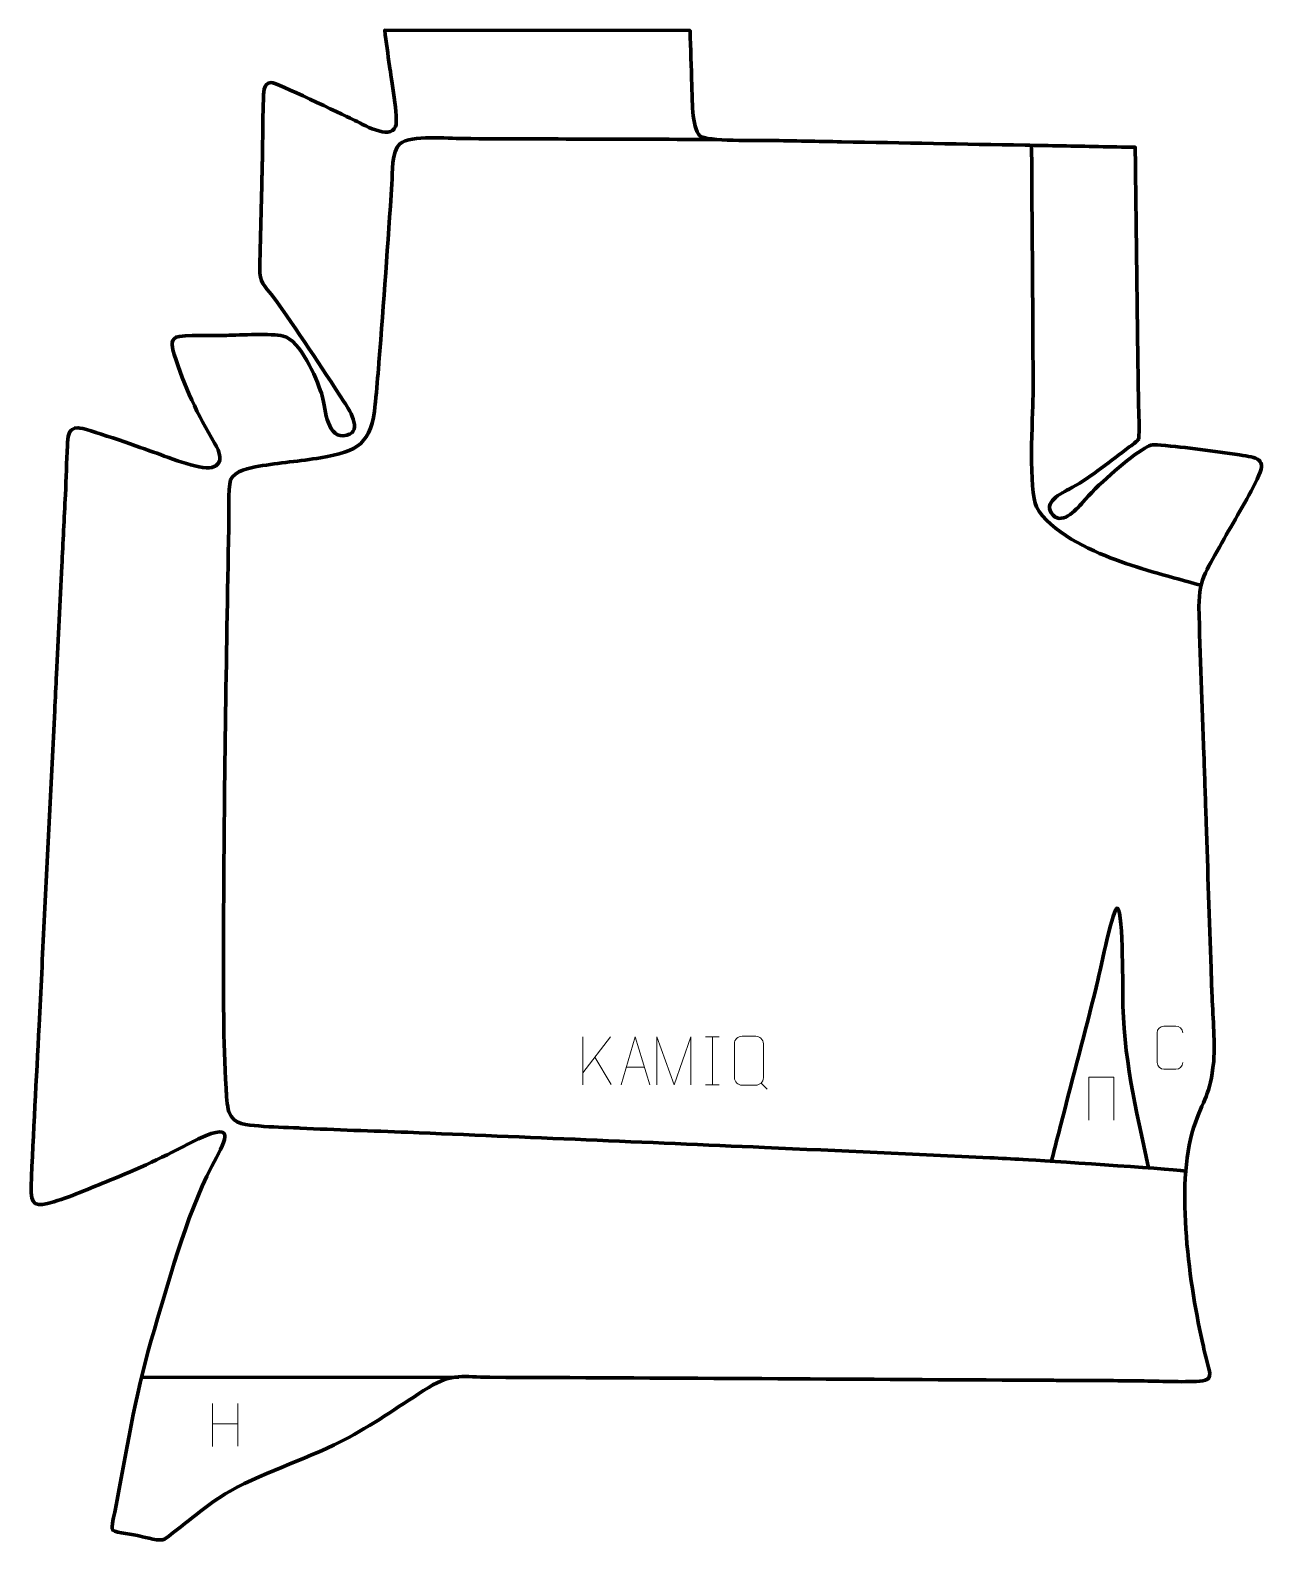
# Model space of a CAD drawing. Header units: millimetres. Extents: x 963 to 1607, y 93 to 879.
import ezdxf

# ---------------------------------------------------------------- set-up
doc = ezdxf.new("R2010")
doc.units = ezdxf.units.MM
doc.header["$MEASUREMENT"] = 0
doc.layers.add('layer 2', color=7, linetype='Continuous')
doc.layers.add('layer 3', color=7, linetype='Continuous')

msp = doc.modelspace()

# ---------------------------------------------------------------- linework, layer by layer
at = {"layer": 'layer 2', "color": 142, "lineweight": 158}
for points, knots in [([(1320.3057, 821.8638), (1276.2954, 822.0088), (1232.2849, 822.0881), (1188.2749, 822.2995), (1188.2749, 822.2995), (1180.3431, 822.3378), (1161.5614, 824.4482), (1155.5284, 819.6312), (1155.5284, 819.6312), (1151.0648, 815.5073), (1151.7288, 804.7799), (1151.3366, 798.8377), (1151.3366, 798.8377), (1149.2973, 767.9389), (1147.143, 737.0196), (1144.6368, 706.1554), (1144.6368, 706.1554), (1144.6368, 706.1554), (1144.5599, 705.2107), (1144.5599, 705.2107), (1144.5599, 705.2107), (1144.0172, 698.5784), (1143.4474, 691.9485), (1142.8341, 685.3224), (1142.8341, 685.3224), (1142.8341, 685.3224), (1142.7466, 684.3774), (1142.7466, 684.3774), (1142.7466, 684.3774), (1140.8057, 663.4871), (1133.8608, 659.8495), (1114.3228, 656.3639), (1114.3228, 656.3639), (1103.714, 654.5485), (1092.6255, 653.7936), (1082.18, 651.9598), (1082.18, 651.9598), (1077.5558, 651.148), (1069.5689, 649.6811), (1067.5138, 644.8535), (1067.5138, 644.8535), (1066.1295, 640.388), (1066.6125, 625.1599), (1066.5376, 619.5759), (1066.5376, 619.5759), (1065.273, 551.4552), (1064.1047, 483.3367), (1063.8751, 415.2032), (1063.8751, 415.2032), (1063.8618, 411.0643), (1063.8494, 406.9254), (1063.8375, 402.7865), (1063.8375, 402.7865), (1063.7669, 378.0509), (1063.669, 353.2666), (1065.1503, 328.567), (1065.1503, 328.567), (1065.3604, 325.2397), (1065.6873, 319.4042), (1066.6521, 316.2656), (1066.6521, 316.2656), (1068.9583, 309.5472), (1076.2, 309.4947), (1082.1972, 308.9516), (1082.1972, 308.9516), (1089.0488, 308.3311), (1095.9299, 308.2181), (1102.7983, 307.9141), (1102.7983, 307.9141), (1102.7983, 307.9141), (1103.623, 307.8776), (1103.623, 307.8776), (1103.623, 307.8776), (1122.3001, 306.866), (1141.009, 306.4129), (1159.6979, 305.6446), (1159.6979, 305.6446), (1221.479, 303.0837), (1283.2582, 300.4783), (1345.0323, 297.7518), (1345.0323, 297.7518), (1384.1044, 296.0239), (1423.1764, 294.3017), (1462.2418, 292.4265), (1462.2418, 292.4265), (1467.9791, 292.1507), (1473.7137, 291.8512), (1479.4485, 291.5246), (1479.4485, 291.5246), (1491.6877, 290.8183), (1552.1399, 286.8848), (1564.0775, 285.4928)], [0, 0, 0, 0, 0.04166667, 0.04166667, 0.04166667, 0.04166667, 0.08333333, 0.08333333, 0.08333333, 0.08333333, 0.125, 0.125, 0.125, 0.125, 0.16666667, 0.16666667, 0.16666667, 0.16666667, 0.20833333, 0.20833333, 0.20833333, 0.20833333, 0.25, 0.25, 0.25, 0.25, 0.29166667, 0.29166667, 0.29166667, 0.29166667, 0.33333333, 0.33333333, 0.33333333, 0.33333333, 0.375, 0.375, 0.375, 0.375, 0.41666667, 0.41666667, 0.41666667, 0.41666667, 0.45833333, 0.45833333, 0.45833333, 0.45833333, 0.5, 0.5, 0.5, 0.5, 0.54166667, 0.54166667, 0.54166667, 0.54166667, 0.58333333, 0.58333333, 0.58333333, 0.58333333, 0.625, 0.625, 0.625, 0.625, 0.66666667, 0.66666667, 0.66666667, 0.66666667, 0.70833333, 0.70833333, 0.70833333, 0.70833333, 0.75, 0.75, 0.75, 0.75, 0.79166667, 0.79166667, 0.79166667, 0.79166667, 0.83333333, 0.83333333, 0.83333333, 0.83333333, 0.875, 0.875, 0.875, 0.875, 0.91666667, 0.91666667, 0.91666667, 0.91666667, 1, 1, 1, 1]), ([(1483.9438, 818.8115), (1484.0625, 775.5177), (1484.7544, 732.1195), (1484.663, 688.8522), (1484.663, 688.8522), (1484.4656, 677.409), (1482.2048, 639.1005), (1486.5156, 630.8276), (1486.5156, 630.8276), (1493.2583, 617.8879), (1514.2011, 608.3524), (1527.3795, 603.423), (1527.3795, 603.423), (1542.016, 597.9923), (1556.795, 594.371), (1571.7425, 590.0932)], [0, 0, 0, 0, 0.2, 0.2, 0.2, 0.2, 0.4, 0.4, 0.4, 0.4, 0.6, 0.6, 0.6, 0.6, 1, 1, 1, 1]), ([(1544.7023, 287.1377), (1538.0655, 318.4678), (1531.4729, 344.6639), (1531.3207, 377.3009), (1531.3207, 377.3009), (1531.3051, 380.6656), (1531.4776, 425.6397), (1528.068, 422.0459), (1528.068, 422.0459), (1525.4849, 419.3233), (1519.2209, 388.0021), (1517.4689, 380.9338), (1517.4689, 380.9338), (1511.7422, 357.8308), (1505.5918, 334.8335), (1499.6691, 311.7801), (1499.6691, 311.7801), (1499.6691, 311.7801), (1499.4329, 310.8601), (1499.4329, 310.8601), (1499.4329, 310.8601), (1497.7715, 304.3845), (1496.1099, 297.9088), (1494.4484, 291.4332), (1494.4484, 291.4332), (1494.4484, 291.4332), (1494.211, 290.5081), (1494.211, 290.5081)], [0, 0, 0, 0, 0.125, 0.125, 0.125, 0.125, 0.25, 0.25, 0.25, 0.25, 0.375, 0.375, 0.375, 0.375, 0.5, 0.5, 0.5, 0.5, 0.625, 0.625, 0.625, 0.625, 0.75, 0.75, 0.75, 0.75, 1, 1, 1, 1])]:
    msp.add_open_spline(points, degree=3, knots=knots, dxfattribs=at)
at = {"layer": 'layer 2', "color": 142, "lineweight": 9}
for points in [[(1250.6218, 355.2783), (1250.6218, 355.2783), (1250.6218, 330.3257), (1250.6218, 330.3257)], [(1264.9974, 355.2783), (1264.9974, 355.2783), (1250.6218, 336.6393), (1250.6218, 336.6393)], [(1314.386, 355.2784), (1314.386, 355.2784), (1321.5539, 355.2784), (1321.5539, 355.2784)], [(1317.9699, 355.2784), (1317.9699, 355.2784), (1317.9699, 330.3258), (1317.9699, 330.3258)], [(1265.3227, 330.4214), (1265.3227, 330.4214), (1256.8526, 344.7345), (1256.8526, 344.7345)], [(1273.2238, 339.5748), (1273.2238, 339.5748), (1282.7192, 339.5748), (1282.7192, 339.5748)], [(1314.386, 330.3258), (1314.386, 330.3258), (1321.5539, 330.3258), (1321.5539, 330.3258)], [(1343.3158, 331.2549), (1343.3158, 331.2549), (1346.5258, 328.0481), (1346.5258, 328.0481)], [(1058.1602, 164.6882), (1058.1602, 164.6882), (1058.1602, 142.3388), (1058.1602, 142.3388)], [(1071.2754, 164.6882), (1071.2754, 164.6882), (1071.2754, 142.4964), (1071.2754, 142.4964)], [(1071.2579, 154.0463), (1071.2579, 154.0463), (1058.1602, 154.0463), (1058.1602, 154.0463)]]:
    msp.add_open_spline(points, degree=3, dxfattribs=at)
for points, knots in [([(1270.5013, 330.3258), (1270.5013, 330.3258), (1277.872, 355.2783), (1277.872, 355.2783), (1277.872, 355.2783), (1277.872, 355.2783), (1285.4417, 330.3258), (1285.4417, 330.3258)], [0, 0, 0, 0, 0.33333333, 0.33333333, 0.33333333, 0.33333333, 1, 1, 1, 1]), ([(1289.1285, 330.3236), (1289.1285, 330.3236), (1289.1285, 355.2805), (1289.1285, 355.2805), (1289.1285, 355.2805), (1289.1285, 355.2805), (1298.0533, 330.3236), (1298.0533, 330.3236), (1298.0533, 330.3236), (1298.0533, 330.3236), (1306.8128, 355.28), (1306.8128, 355.28), (1306.8128, 355.28), (1306.8128, 355.28), (1306.8128, 330.3236), (1306.8128, 330.3236)], [0, 0, 0, 0, 0.2, 0.2, 0.2, 0.2, 0.4, 0.4, 0.4, 0.4, 0.6, 0.6, 0.6, 0.6, 1, 1, 1, 1]), ([(1333.386, 355.5553), (1335.7538, 355.5553), (1338.1217, 355.5553), (1340.4896, 355.5553), (1340.4896, 355.5553), (1342.4713, 355.5915), (1344.4985, 354.0731), (1344.5256, 351.5916), (1344.5256, 351.5916), (1344.5253, 345.7411), (1344.5253, 339.8905), (1344.5256, 334.0393), (1344.5256, 334.0393), (1344.3834, 331.6741), (1342.676, 330.1679), (1340.4896, 330.1569), (1340.4896, 330.1569), (1338.1157, 330.1574), (1335.7419, 330.1574), (1333.3685, 330.1569), (1333.3685, 330.1569), (1331.4087, 330.0497), (1329.401, 331.9681), (1329.4125, 334.0217), (1329.4125, 334.0217), (1329.4128, 339.8955), (1329.4128, 345.769), (1329.4125, 351.6422), (1329.4125, 351.6422), (1329.4168, 353.8188), (1331.1949, 355.569), (1333.386, 355.5553)], [0, 0, 0, 0, 0.11111111, 0.11111111, 0.11111111, 0.11111111, 0.22222222, 0.22222222, 0.22222222, 0.22222222, 0.33333333, 0.33333333, 0.33333333, 0.33333333, 0.44444444, 0.44444444, 0.44444444, 0.44444444, 0.55555556, 0.55555556, 0.55555556, 0.55555556, 0.66666667, 0.66666667, 0.66666667, 0.66666667, 0.77777778, 0.77777778, 0.77777778, 0.77777778, 1, 1, 1, 1]), ([(1562.4719, 341.8963), (1562.3468, 339.8154), (1560.8446, 338.4902), (1558.921, 338.4805), (1558.921, 338.4805), (1556.8325, 338.4809), (1554.7439, 338.4809), (1552.6557, 338.4805), (1552.6557, 338.4805), (1550.9316, 338.3861), (1549.1653, 340.074), (1549.1753, 341.8807), (1549.1753, 341.8807), (1549.1757, 347.0486), (1549.1757, 352.2162), (1549.1753, 357.3834), (1549.1753, 357.3834), (1549.1791, 359.2984), (1550.7435, 360.8382), (1552.6713, 360.8261), (1552.6713, 360.8261), (1554.7543, 360.8261), (1556.8376, 360.8261), (1558.921, 360.8261), (1558.921, 360.8261), (1560.6645, 360.8579), (1562.4481, 359.5221), (1562.4719, 357.3388)], [0, 0, 0, 0, 0.125, 0.125, 0.125, 0.125, 0.25, 0.25, 0.25, 0.25, 0.375, 0.375, 0.375, 0.375, 0.5, 0.5, 0.5, 0.5, 0.625, 0.625, 0.625, 0.625, 0.75, 0.75, 0.75, 0.75, 1, 1, 1, 1]), ([(1526.7487, 312.0024), (1526.7487, 312.0024), (1526.7487, 334.3519), (1526.7487, 334.3519), (1526.7487, 334.3519), (1526.7487, 334.3519), (1513.6309, 334.3519), (1513.6309, 334.3519), (1513.6309, 334.3519), (1513.6309, 334.3519), (1513.6309, 312.0024), (1513.6309, 312.0024)], [0, 0, 0, 0, 0.25, 0.25, 0.25, 0.25, 0.5, 0.5, 0.5, 0.5, 1, 1, 1, 1])]:
    msp.add_open_spline(points, degree=3, knots=knots, dxfattribs=at)
at = {"layer": 'layer 2', "color": 142, "lineweight": 158}
msp.add_open_spline([(1186.2138, 178.4029), (1186.2138, 178.4029), (1020.7648, 178.2431), (1020.7648, 178.2431)], degree=3, dxfattribs=at)
at = {"layer": 'layer 3', "color": 242, "lineweight": 158}
msp.add_open_spline([(1538.0585, 176.4583), (1525.6913, 176.5267), (1513.3239, 176.595), (1500.9567, 176.6634), (1500.9567, 176.6634), (1500.9567, 176.6634), (1500.0054, 176.6687), (1500.0054, 176.6687), (1500.0054, 176.6687), (1495.883, 176.6914), (1491.7606, 176.7142), (1487.6382, 176.737), (1487.6382, 176.737), (1481.296, 176.7721), (1474.9538, 176.8071), (1468.6116, 176.8422), (1468.6116, 176.8422), (1379.8304, 177.3327), (1291.0358, 177.9346), (1202.2554, 178.263), (1202.2554, 178.263), (1188.6831, 178.3129), (1182.7896, 180.6753), (1170.4901, 172.9808), (1170.4901, 172.9808), (1156.4477, 164.1959), (1143.6422, 154.9674), (1128.9503, 147.0033), (1128.9503, 147.0033), (1108.6511, 136.1355), (1087.1536, 129.969), (1067.2056, 119.081), (1067.2056, 119.081), (1053.8757, 111.3732), (1045.2256, 102.7855), (1033.1618, 94.0388), (1033.1618, 94.0388), (1031.17, 92.75), (1022.9917, 95.1092), (1020.581, 95.6637), (1020.581, 95.6637), (1017.1693, 96.4483), (1008.2595, 97.3604), (1006.2396, 98.7824), (1006.2396, 98.7824), (1005.1217, 100.139), (1007.1253, 107.2032), (1007.4769, 108.9464), (1007.4769, 108.9464), (1013.3352, 139.0839), (1017.6396, 167.8604), (1026.2758, 197.5466), (1026.2758, 197.5466), (1035.0647, 226.9195), (1043.8558, 260.9401), (1057.7079, 288.0881), (1057.7079, 288.0881), (1064.109, 299.8152), (1071.8776, 312.1175), (1050.908, 302.2592), (1050.908, 302.2592), (1035.9312, 294.747), (1022.3489, 287.6043), (1006.6377, 281.4562), (1006.6377, 281.4562), (996.6053, 277.5884), (985.78, 272.5628), (975.6565, 269.5321), (975.6565, 269.5321), (966.1439, 266.7571), (963.3526, 267.4329), (963.7687, 277.4185), (963.7687, 277.4185), (964.9313, 305.3218), (966.5723, 333.3546), (967.9596, 361.2652), (967.9596, 361.2652), (968.8561, 379.3418), (969.7525, 397.4185), (970.6488, 415.4951), (970.6488, 415.4951), (972.4573, 451.9654), (974.2658, 488.4358), (976.0742, 524.9063), (976.0742, 524.9063), (976.3887, 531.2489), (976.7033, 537.5916), (977.0178, 543.9342), (977.0178, 543.9342), (977.9456, 562.6452), (978.8734, 581.3561), (979.8013, 600.0669), (979.8013, 600.0669), (980.4146, 612.4354), (981.0278, 624.8039), (981.6413, 637.1725), (981.6413, 637.1725), (982.06, 645.6135), (982.1992, 654.3297), (982.7065, 662.6809), (982.7065, 662.6809), (982.9651, 666.9398), (982.8629, 672.0326), (988.2208, 671.9596), (988.2208, 671.9596), (992.0749, 671.9071), (1019.9573, 661.8997), (1025.8885, 659.8519), (1025.8885, 659.8519), (1033.2296, 657.3283), (1051.3616, 649.8094), (1057.7167, 651.223), (1057.7167, 651.223), (1064.5489, 653.2804), (1061.7333, 659.7395), (1059.1677, 663.9902), (1059.1677, 663.9902), (1050.4438, 678.4441), (1043.3038, 693.9205), (1038.2286, 710.0414), (1038.2286, 710.0414), (1037.3339, 713.1658), (1035.7898, 717.2263), (1039.1321, 719.0728), (1039.1321, 719.0728), (1042.0548, 720.3134), (1060.7271, 719.9592), (1065.2999, 720.0087), (1065.2999, 720.0087), (1072.809, 720.1166), (1088.6063, 721.1797), (1094.8852, 719.6081), (1094.8852, 719.6081), (1103.8493, 717.3646), (1112.0549, 698.0564), (1114.7086, 689.8884), (1114.7086, 689.8884), (1116.7592, 683.4485), (1117.0077, 667.3014), (1126.0824, 667.8515), (1126.0824, 667.8515), (1137.0802, 668.5181), (1129.7937, 680.5428), (1126.619, 685.3177), (1126.619, 685.3177), (1114.3038, 703.8549), (1102.385, 722.6042), (1089.2252, 740.5682), (1089.2252, 740.5682), (1085.1178, 746.1156), (1082.4249, 747.5576), (1082.6307, 754.7056), (1082.6307, 754.7056), (1082.9872, 767.0907), (1083.3105, 779.4245), (1083.5916, 791.8121), (1083.5916, 791.8121), (1083.6644, 795.0006), (1083.7371, 798.1892), (1083.8099, 801.3778), (1083.8099, 801.3778), (1083.8827, 804.5663), (1083.9554, 807.7547), (1084.0282, 810.9433), (1084.0282, 810.9433), (1084.2629, 821.2233), (1084.1319, 831.9851), (1084.6134, 842.1595), (1084.6134, 842.1595), (1084.7724, 845.519), (1084.2689, 851.4041), (1088.6175, 851.4528), (1088.6175, 851.4528), (1091.2798, 851.4827), (1125.5515, 834.8464), (1131.0514, 832.2413), (1131.0514, 832.2413), (1135.8, 830.0021), (1150.4006, 821.2315), (1153.3062, 828.5232), (1153.3062, 828.5232), (1154.8716, 832.4515), (1150.9118, 854.3558), (1150.1329, 859.9623), (1150.1329, 859.9623), (1149.298, 866.1945), (1148.4631, 872.4267), (1147.6283, 878.659), (1147.6283, 878.659), (1147.6283, 878.659), (1306.3721, 878.4825), (1306.3721, 878.4825), (1306.3721, 878.4825), (1306.6993, 869.0097), (1306.9349, 859.5345), (1307.2979, 850.063), (1307.2979, 850.063), (1307.5404, 843.7344), (1307.0636, 827.9125), (1311.4845, 823.783), (1311.4845, 823.783), (1314.6946, 820.7846), (1342.038, 821.3931), (1347.9674, 821.3478), (1347.9674, 821.3478), (1360.3675, 821.1165), (1372.7676, 820.8852), (1385.1677, 820.6539), (1385.1677, 820.6539), (1416.9628, 820.0609), (1448.758, 819.4678), (1480.553, 818.8748), (1480.553, 818.8748), (1486.9121, 818.7561), (1493.2711, 818.6375), (1499.6302, 818.5189), (1499.6302, 818.5189), (1505.9891, 818.4003), (1512.3482, 818.2817), (1518.7072, 818.1631), (1518.7072, 818.1631), (1525.0663, 818.0444), (1531.4252, 817.9258), (1537.7843, 817.8073), (1537.7843, 817.8073), (1537.7843, 817.8073), (1537.7962, 816.857), (1537.7962, 816.857), (1537.7962, 816.857), (1537.8793, 810.205), (1537.9625, 803.553), (1538.0457, 796.901), (1538.0457, 796.901), (1538.2794, 778.212), (1538.513, 759.5231), (1538.7466, 740.8342), (1538.7466, 740.8342), (1538.8218, 734.8157), (1538.8971, 728.7973), (1538.9723, 722.7788), (1538.9723, 722.7788), (1539.1421, 710.144), (1539.262, 697.4612), (1539.5215, 684.8323), (1539.5215, 684.8323), (1539.6064, 680.6956), (1540.1373, 669.7388), (1539.5971, 666.2325), (1539.5971, 666.2325), (1539.4414, 665.2221), (1535.4925, 662.4906), (1534.5575, 661.8006), (1534.5575, 661.8006), (1525.3421, 654.9996), (1515.061, 646.559), (1505.2515, 641.0078), (1505.2515, 641.0078), (1500.9872, 638.6373), (1490.0407, 634.0667), (1494.1295, 627.7573), (1494.1295, 627.7573), (1498.9923, 620.2536), (1507.0116, 629.1551), (1510.489, 633.246), (1510.489, 633.246), (1517.7226, 641.6263), (1531.9398, 654.411), (1541.1474, 660.3457), (1541.1474, 660.3457), (1545.8963, 663.4066), (1545.7927, 663.3926), (1551.1159, 662.9338), (1551.1159, 662.9338), (1564.3663, 661.7917), (1578.777, 659.8095), (1591.9892, 657.8667), (1591.9892, 657.8667), (1601.1601, 656.4138), (1606.7007, 656.2163), (1601.242, 645.3127), (1601.242, 645.3127), (1595.6946, 634.2317), (1588.8934, 623.045), (1582.8624, 612.1336), (1582.8624, 612.1336), (1575.9514, 599.5667), (1570.8672, 594.0916), (1570.9094, 579.0099), (1570.9094, 579.0099), (1571.4891, 553.3705), (1572.6288, 527.6783), (1573.4933, 502.0401), (1573.4933, 502.0401), (1573.4933, 502.0401), (1573.5571, 500.1389), (1573.5571, 500.1389), (1573.5571, 500.1389), (1573.929, 489.0483), (1574.3007, 477.9577), (1574.6726, 466.8671), (1574.6726, 466.8671), (1575.5227, 441.5173), (1576.3727, 416.1674), (1577.2227, 390.8175), (1577.2227, 390.8175), (1577.3608, 386.6981), (1577.499, 382.5787), (1577.6371, 378.4593), (1577.6371, 378.4593), (1578.0649, 366.5477), (1579.2758, 354.4027), (1578.5793, 342.5009), (1578.5793, 342.5009), (1576.7154, 324.3002), (1573.2887, 323.6328), (1568.179, 307.9835), (1568.179, 307.9835), (1558.3535, 277.8916), (1566.1941, 225.0934), (1573.2243, 194.2376), (1573.2243, 194.2376), (1574.0629, 190.616), (1574.9509, 187.019), (1575.8752, 183.4186), (1575.8752, 183.4186), (1575.8752, 183.4186), (1576.1935, 182.1951), (1576.1935, 182.1951), (1576.1935, 182.1951), (1577.5834, 176.8693), (1574.5937, 176.3915), (1569.5691, 176.1551), (1569.5691, 176.1551), (1560.01, 175.7054), (1548.4002, 176.3188), (1538.6348, 176.451), (1538.6348, 176.451), (1538.6348, 176.451), (1538.0585, 176.4583), (1538.0585, 176.4583)], degree=3, knots=[0, 0, 0, 0, 0.01162791, 0.01162791, 0.01162791, 0.01162791, 0.02325581, 0.02325581, 0.02325581, 0.02325581, 0.03488372, 0.03488372, 0.03488372, 0.03488372, 0.04651163, 0.04651163, 0.04651163, 0.04651163, 0.05813953, 0.05813953, 0.05813953, 0.05813953, 0.06976744, 0.06976744, 0.06976744, 0.06976744, 0.08139535, 0.08139535, 0.08139535, 0.08139535, 0.09302326, 0.09302326, 0.09302326, 0.09302326, 0.10465116, 0.10465116, 0.10465116, 0.10465116, 0.11627907, 0.11627907, 0.11627907, 0.11627907, 0.12790698, 0.12790698, 0.12790698, 0.12790698, 0.13953488, 0.13953488, 0.13953488, 0.13953488, 0.15116279, 0.15116279, 0.15116279, 0.15116279, 0.1627907, 0.1627907, 0.1627907, 0.1627907, 0.1744186, 0.1744186, 0.1744186, 0.1744186, 0.18604651, 0.18604651, 0.18604651, 0.18604651, 0.19767442, 0.19767442, 0.19767442, 0.19767442, 0.20930233, 0.20930233, 0.20930233, 0.20930233, 0.22093023, 0.22093023, 0.22093023, 0.22093023, 0.23255814, 0.23255814, 0.23255814, 0.23255814, 0.24418605, 0.24418605, 0.24418605, 0.24418605, 0.25581395, 0.25581395, 0.25581395, 0.25581395, 0.26744186, 0.26744186, 0.26744186, 0.26744186, 0.27906977, 0.27906977, 0.27906977, 0.27906977, 0.29069767, 0.29069767, 0.29069767, 0.29069767, 0.30232558, 0.30232558, 0.30232558, 0.30232558, 0.31395349, 0.31395349, 0.31395349, 0.31395349, 0.3255814, 0.3255814, 0.3255814, 0.3255814, 0.3372093, 0.3372093, 0.3372093, 0.3372093, 0.34883721, 0.34883721, 0.34883721, 0.34883721, 0.36046512, 0.36046512, 0.36046512, 0.36046512, 0.37209302, 0.37209302, 0.37209302, 0.37209302, 0.38372093, 0.38372093, 0.38372093, 0.38372093, 0.39534884, 0.39534884, 0.39534884, 0.39534884, 0.40697674, 0.40697674, 0.40697674, 0.40697674, 0.41860465, 0.41860465, 0.41860465, 0.41860465, 0.43023256, 0.43023256, 0.43023256, 0.43023256, 0.44186047, 0.44186047, 0.44186047, 0.44186047, 0.45348837, 0.45348837, 0.45348837, 0.45348837, 0.46511628, 0.46511628, 0.46511628, 0.46511628, 0.47674419, 0.47674419, 0.47674419, 0.47674419, 0.48837209, 0.48837209, 0.48837209, 0.48837209, 0.5, 0.5, 0.5, 0.5, 0.51162791, 0.51162791, 0.51162791, 0.51162791, 0.52325581, 0.52325581, 0.52325581, 0.52325581, 0.53488372, 0.53488372, 0.53488372, 0.53488372, 0.54651163, 0.54651163, 0.54651163, 0.54651163, 0.55813953, 0.55813953, 0.55813953, 0.55813953, 0.56976744, 0.56976744, 0.56976744, 0.56976744, 0.58139535, 0.58139535, 0.58139535, 0.58139535, 0.59302326, 0.59302326, 0.59302326, 0.59302326, 0.60465116, 0.60465116, 0.60465116, 0.60465116, 0.61627907, 0.61627907, 0.61627907, 0.61627907, 0.62790698, 0.62790698, 0.62790698, 0.62790698, 0.63953488, 0.63953488, 0.63953488, 0.63953488, 0.65116279, 0.65116279, 0.65116279, 0.65116279, 0.6627907, 0.6627907, 0.6627907, 0.6627907, 0.6744186, 0.6744186, 0.6744186, 0.6744186, 0.68604651, 0.68604651, 0.68604651, 0.68604651, 0.69767442, 0.69767442, 0.69767442, 0.69767442, 0.70930233, 0.70930233, 0.70930233, 0.70930233, 0.72093023, 0.72093023, 0.72093023, 0.72093023, 0.73255814, 0.73255814, 0.73255814, 0.73255814, 0.74418605, 0.74418605, 0.74418605, 0.74418605, 0.75581395, 0.75581395, 0.75581395, 0.75581395, 0.76744186, 0.76744186, 0.76744186, 0.76744186, 0.77906977, 0.77906977, 0.77906977, 0.77906977, 0.79069767, 0.79069767, 0.79069767, 0.79069767, 0.80232558, 0.80232558, 0.80232558, 0.80232558, 0.81395349, 0.81395349, 0.81395349, 0.81395349, 0.8255814, 0.8255814, 0.8255814, 0.8255814, 0.8372093, 0.8372093, 0.8372093, 0.8372093, 0.84883721, 0.84883721, 0.84883721, 0.84883721, 0.86046512, 0.86046512, 0.86046512, 0.86046512, 0.87209302, 0.87209302, 0.87209302, 0.87209302, 0.88372093, 0.88372093, 0.88372093, 0.88372093, 0.89534884, 0.89534884, 0.89534884, 0.89534884, 0.90697674, 0.90697674, 0.90697674, 0.90697674, 0.91860465, 0.91860465, 0.91860465, 0.91860465, 0.93023256, 0.93023256, 0.93023256, 0.93023256, 0.94186047, 0.94186047, 0.94186047, 0.94186047, 0.95348837, 0.95348837, 0.95348837, 0.95348837, 0.96511628, 0.96511628, 0.96511628, 0.96511628, 0.97674419, 0.97674419, 0.97674419, 0.97674419, 1, 1, 1, 1], dxfattribs=at)

doc.saveas('drawing.dxf')
